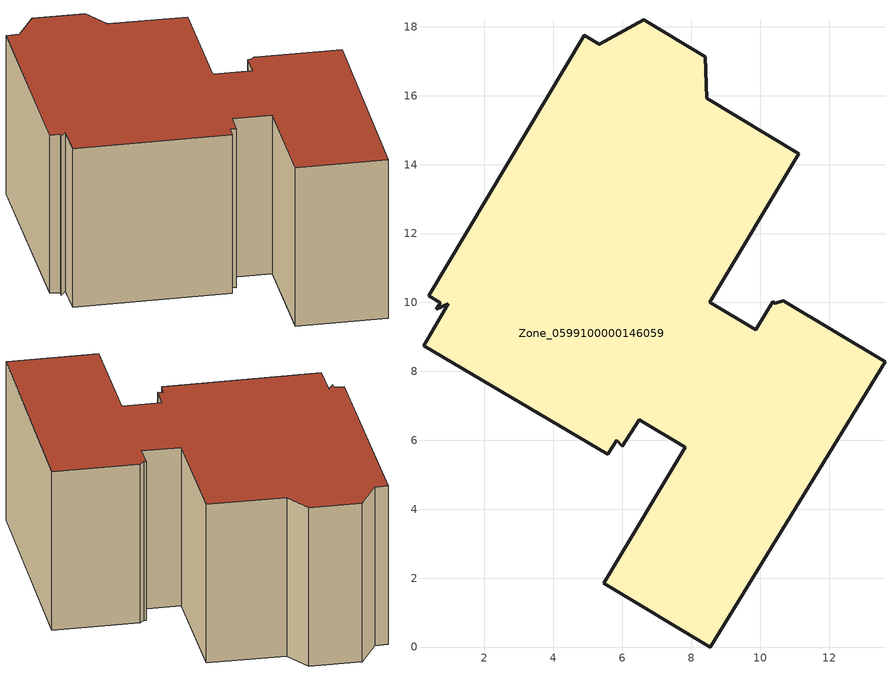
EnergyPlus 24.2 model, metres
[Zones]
Zone_0599100000146059
 floor ground (C_G): 8.54,10.01 9.87,9.21 10.36,10.03 10.44,9.98 10.67,10.04 13.62,8.28 8.55,0 5.46,1.85 7.83,5.8 6.5,6.6 6,5.82 5.85,6 5.58,5.59 0.23,8.74 0.95,9.97 0.6,9.8 0.72,9.99 0.38,10.2 4.9,17.75 5.34,17.49 6.63,18.2 8.41,17.13 8.45,15.93 11.13,14.32 z0
 wall outside (C_F): 11.13,14.32 8.45,15.93 8.41,17.13 6.63,18.2 5.34,17.49 4.9,17.75 0.38,10.2 0.72,9.99 0.6,9.8 0.95,9.97 0.23,8.74 5.58,5.59 5.85,6 6,5.82 6.5,6.6 7.83,5.8 5.46,1.85 8.55,0 13.62,8.28 10.67,10.04 10.44,9.98 10.36,10.03 9.87,9.21 8.54,10.01 11.13,14.32 z0:6.72
 roof outside (C_R): 10.44,9.98 10.36,10.03 9.87,9.21 8.54,10.01 11.13,14.32 8.45,15.93 8.41,17.13 6.63,18.2 5.34,17.49 4.9,17.75 0.38,10.2 0.72,9.99 0.6,9.8 0.95,9.97 0.23,8.74 5.58,5.59 5.85,6 6,5.82 6.5,6.6 7.83,5.8 5.46,1.85 8.55,0 13.62,8.28 10.67,10.04 z6.72
[BUILDING]
Pand.0599100000146059: North Axis=0; Terrain=City; Loads Convergence Tolerance Value=0.04; Temperature Convergence Tolerance Value=0.4; Solar Distribution=FullExterior; Maximum Number of Warmup Days=25; Minimum Number of Warmup Days=1
[Site:Location]
Rotterdam.The.Hague.AP_ZH_NLD Design_Conditions: Latitude=51.96; Longitude=4.45; Time Zone=1; Elevation=-4.5
[SITE:GROUNDTEMPERATURE:BUILDINGSURFACE]
18, 18, 18, 18, 18, 18, 18, 18, 18, 18, 18, 18
[MATERIAL] Thermal Absorptance=0.9; Solar Absorptance=0.7; Visible Absorptance=0.7
Name | Roughness | Thickness | Conductivity | Density | Specific Heat
G.D.1965 | MediumSmooth | 0.15 | 1 | 540 | 1210
F.D.1965 | Rough | 0.3 | 0.857143 | 1920 | 840
R.D.1965 | MediumRough | 0.2 | 0.08 | 1500 | 1000
[CONSTRUCTION]
C_G: G.D.1965
C_F: F.D.1965
C_R: R.D.1965
[ZONE]
Zone_0599100000146059: Type=1; Multiplier=1; Ceiling Height=Autocalculate; Volume=Autocalculate; Floor Area=autocalculate; Part of Total Floor Area=Yes
[ZONEINFILTRATION:DESIGNFLOWRATE]
Infil_Zone_0599100000146059: Zone or ZoneList or Space or SpaceList=Zone_0599100000146059; Schedule=AlwaysOn; Design Flow Rate Calculation Method=Flow/Area; Flow Rate per Floor Area=0.0042; Constant Term Coefficient=1; Temperature Term Coefficient=0; Velocity Term Coefficient=0; Velocity Squared Term Coefficient=0
[HVACTEMPLATE:ZONE:IDEALLOADSAIRSYSTEM]
Zone_0599100000146059: Maximum Heating Supply Air Temperature=50; Minimum Cooling Supply Air Temperature=13; Maximum Heating Supply Air Humidity Ratio=0.0156; Minimum Cooling Supply Air Humidity Ratio=0.0077; Heating Limit=NoLimit; Cooling Limit=NoLimit; Dehumidification Control Type=ConstantSensibleHeatRatio; Cooling Sensible Heat Ratio=0.7; Dehumidification Setpoint=60; Humidification Control Type=None; Humidification Setpoint=30; Outdoor Air Method=None; Outdoor Air Flow Rate per Person=0.00944; Outdoor Air Flow Rate per Zone Floor Area=0; Outdoor Air Flow Rate per Zone=0; Demand Controlled Ventilation Type=None; Outdoor Air Economizer Type=NoEconomizer; Heat Recovery Type=None; Sensible Heat Recovery Effectiveness=0.7; Latent Heat Recovery Effectiveness=0.65
[ZONECONTROL:THERMOSTAT]
ThermostatControl_Zone_0599100000146059: Zone or ZoneList=Zone_0599100000146059; Control Type Schedule=DualSetpointControlType; Control 1=Thermostat_Zone_0599100000146059; Temperature Difference Between Cutout And Setpoint=0
[THERMOSTATSETPOINT:DUALSETPOINT]
Thermostat_Zone_0599100000146059: Heating Setpoint Temperature Schedule=HeatingSetpoint_Zone_0599100000146059; Cooling Setpoint Temperature Schedule=CoolingSetpoint_Zone_0599100000146059
[SCHEDULE:COMPACT]
HeatingSetpoint_Zone_0599100000146059: Through: 12/31, For: AllDays, Until: 24:00, 21
CoolingSetpoint_Zone_0599100000146059: Through: 12/31, For: AllDays, Until: 24:00, 24
DualSetpointControlType: Through: 12/31, For: AllDays, Until: 24:00, 4
AlwaysOn: Through: 12/31, For: AllDays, Until: 24:00, 1
